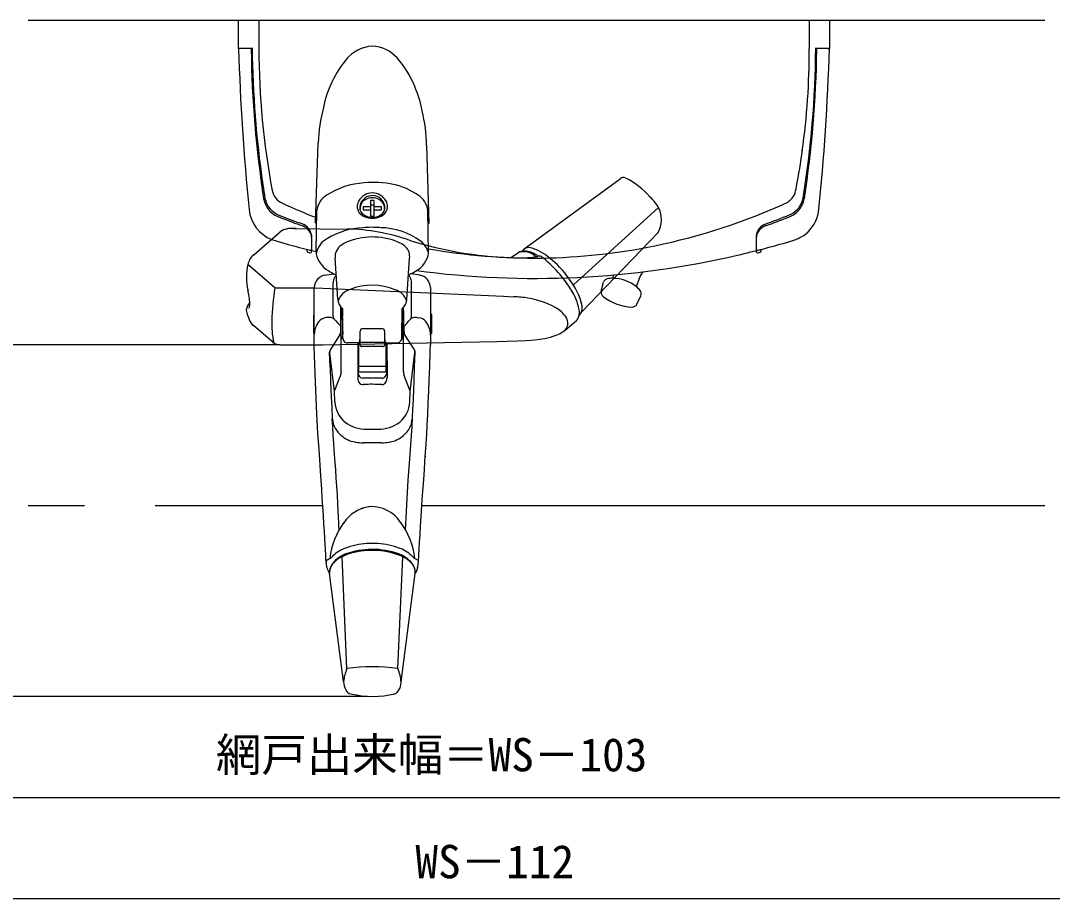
# Model space of a CAD drawing. Units: millimetres, scale not verified. Extents: x -525 to 525, y -783 to 778.
# Drawn here: x -283.6 to -79.3, y 186.1 to 359.9 of the extents above; entities that cross this region are included whole.
import ezdxf
from ezdxf.enums import TextEntityAlignment as Align

# ---------------------------------------------------------------- set-up
doc = ezdxf.new("R2010")
doc.units = ezdxf.units.MM
doc.header["$LTSCALE"] = 4
for name, color, linetype in [('0-3_YKK_12', 2, 'Continuous'), ('0-4_YKK_13', 4, 'Continuous'), ('0-6_YKK_D', 6, 'Continuous'), ('0-8_YSS_K', 3, 'Continuous')]:
    doc.layers.add(name, color=color, linetype=linetype)
doc.styles.add('ＭＳ ゴシック', font='')
doc.styles.get('ＭＳ ゴシック').set_extended_font_data('MS Gothic')

msp = doc.modelspace()

# ---------------------------------------------------------------- linework, layer by layer
at = {"layer": '0-3_YKK_12'}
msp.add_line((-80.755, 359.888), (-282.082, 359.888), dxfattribs=at)
at = {"layer": '0-4_YKK_13'}
for p, q in [((-240.42, 354.388), (-240.42, 359.888)), ((-236.42, 359.888), (-236.42, 354.388)), ((-127.42, 359.888), (-127.42, 354.388)), ((-237.62, 354.388), (-240.42, 354.388)), ((-225.194, 319.81), (-224.644, 335.662)), ((-183.859, 314.713), (-164.867, 328.573)), ((-213.576, 323.342), (-214.276, 323.342)), ((-174.118, 307.554), (-157.228, 322.873)), ((-128.368, 324.71), (-128.392, 324.58)), ((-225.068, 314.236), (-224.93, 322.267)), ((-202.784, 313.867), (-202.921, 322.267)), ((-131.144, 321.508), (-131.309, 321.429)), ((-130.813, 321.275), (-130.68, 321.349)), ((-229.573, 318.757), (-218.909, 318.625)), ((-227.503, 319.507), (-228.348, 319.817)), ((-224.972, 319.811), (-225.194, 319.81)), ((-237.428, 313.512), (-232.192, 318.046)), ((-225.92, 314.348), (-225.92, 316.852)), ((-172.563, 302.101), (-157.301, 317.903)), ((-137.92, 316.864), (-137.92, 316.722)), ((-226.92, 314.597), (-226.92, 314.32)), ((-226.695, 314.03), (-226.294, 313.928)), ((-225.92, 314.219), (-225.92, 314.348)), ((-225.062, 313.708), (-225.059, 313.681)), ((-220.781, 304.729), (-221.297, 312.851)), ((-207.078, 304.679), (-206.554, 312.851)), ((-186.511, 312.984), (-185.027, 313.936)), ((-181.184, 313.348), (-181.693, 313.61)), ((-137.547, 313.928), (-137.146, 314.03)), ((-136.92, 314.32), (-136.92, 314.602)), ((-233.24, 306.998), (-238.561, 311.607)), ((-223.392, 309.473), (-221.571, 309.764)), ((-204.457, 309.472), (-206.253, 309.774)), ((-166.328, 308.856), (-166.076, 309.547)), ((-221.682, 301.306), (-221.68, 307.999)), ((-206.169, 301.306), (-206.169, 307.97)), ((-202.426, 307.016), (-202.426, 295.769)), ((-168.58, 306.311), (-168.126, 308.067)), ((-161.544, 303.742), (-160.758, 305.386)), ((-219.925, 302.939), (-219.926, 297.054)), ((-222.176, 301.073), (-222.987, 301.072)), ((-219.816, 301.311), (-219.925, 301.311)), ((-208.027, 301.311), (-207.926, 301.311)), ((-208.022, 301.311), (-208.023, 301.324)), ((-205.106, 301.073), (-205.675, 301.073)), ((-205.106, 301.073), (-204.772, 301.067)), ((-175.813, 298.554), (-173.515, 300.526)), ((-172.563, 302.101), (-172.965, 301.571)), ((-233.625, 296.185), (-237.445, 299.493)), ((-216.326, 295.652), (-216.326, 298.39)), ((-215.826, 298.927), (-212.026, 298.927)), ((-211.526, 298.39), (-211.525, 295.651)), ((-207.676, 299.363), (-207.671, 298.402)), ((-220.402, 297.596), (-222.231, 294.787)), ((-220.075, 290.36), (-220.075, 296.863)), ((-219.926, 298.311), (-219.771, 298.311)), ((-219.764, 297.045), (-219.8, 298.311)), ((-216.469, 296.676), (-216.483, 296.364)), ((-211.365, 296.342), (-211.383, 296.687)), ((-207.926, 298.311), (-208.073, 298.311)), ((-208.069, 298.291), (-208.068, 298.311)), ((-207.776, 290.36), (-207.776, 296.817)), ((-205.647, 294.828), (-207.423, 297.544)), ((-202.126, 297.911), (-202.426, 297.911)), ((-216.787, 296.061), (-218.762, 296.061)), ((-216.826, 296.061), (-216.826, 289.113)), ((-216.676, 296.086), (-216.676, 290.296)), ((-211.526, 296.13), (-216.326, 296.13)), ((-211.826, 295.332), (-216.026, 295.332)), ((-211.176, 290.296), (-211.176, 296.083)), ((-211.065, 296.061), (-209.09, 296.061)), ((-211.026, 296.061), (-211.025, 289.113)), ((-222.291, 291.273), (-222.393, 294.205)), ((-221.409, 286.436), (-222.36, 294.159)), ((-206.442, 286.436), (-205.492, 294.159)), ((-216.676, 291.441), (-211.176, 291.441)), ((-211.176, 290.296), (-216.676, 290.296)), ((-211.026, 290.412), (-211.025, 290.429)), ((-221.347, 286.712), (-220.177, 289.776)), ((-212.076, 289.097), (-215.826, 289.097)), ((-206.504, 286.712), (-207.673, 289.776)), ((-221.409, 286.436), (-221.347, 286.712)), ((-221.335, 284.373), (-221.409, 286.436)), ((-221.829, 280.968), (-221.857, 281.124)), ((-206.023, 280.968), (-205.994, 281.124)), ((-215.405, 279.01), (-212.731, 279.008)), ((-217.252, 276.415), (-217.451, 276.452)), ((-212.089, 276.262), (-215.762, 276.262)), ((-210.599, 276.415), (-210.4, 276.452)), ((-218.976, 231.575), (-219.936, 253.706)), ((-208.876, 231.575), (-207.915, 253.706)), ((-222.867, 251.454), (-223.068, 252.584)), ((-204.979, 251.449), (-204.783, 252.584)), ((-219.62, 228.988), (-222.407, 250.422)), ((-208.232, 228.95), (-205.444, 250.422))]:
    msp.add_line(p, q, dxfattribs=at)
for points in [[(-123.42, 359.888), (-123.42, 354.388), (-126.215, 354.388)], [(-202.881, 319.811), (-202.668, 319.811), (-203.17, 335.156)], [(-213.576, 322.4), (-212.126, 322.4), (-212.126, 323.006), (-213.576, 323.006), (-213.576, 324.262), (-214.276, 324.262), (-214.276, 323.006), (-215.726, 323.006), (-215.726, 322.4), (-214.276, 322.4)], [(-214.276, 323.006), (-214.276, 321.144), (-213.576, 321.144), (-213.576, 323.006)], [(-137.92, 316.719), (-137.92, 314.369), (-137.92, 314.219)], [(-161.629, 307.146), (-161.005, 308.862), (-160.741, 309.461), (-160.307, 310.155)], [(-233.24, 306.998), (-225.248, 306.972), (-187.942, 305.303), (-185.914, 305.217)], [(-225.426, 298.061), (-225.426, 301.561), (-225.426, 307.016)], [(-178.148, 297.386), (-177.521, 297.604), (-176.888, 297.872), (-176.566, 298.038), (-176.157, 298.297), (-175.813, 298.554), (-175.606, 298.796), (-175.442, 299.046), (-175.315, 299.317), (-175.238, 299.587), (-175.203, 299.875), (-175.214, 300.161), (-175.264, 300.439), (-175.374, 300.77), (-175.507, 301.049), (-175.691, 301.348), (-175.923, 301.654), (-176.275, 302.034), (-176.498, 302.24), (-176.881, 302.555), (-177.186, 302.776), (-177.592, 303.04), (-178.158, 303.363), (-179.294, 303.891), (-180.231, 304.236), (-181.323, 304.557), (-182.298, 304.784), (-183.134, 304.937)], [(-220.176, 298.45), (-220.176, 299.363), (-220.176, 301.689), (-220.148, 303.167)], [(-220.125, 296.857), (-220.132, 297.183), (-220.136, 297.547), (-220.138, 297.971), (-220.14, 298.371), (-220.14, 298.857), (-220.14, 299.189), (-220.139, 299.822), (-220.132, 301.409), (-220.105, 303.109)], [(-219.851, 302.865), (-219.849, 301.791), (-219.846, 301.311)], [(-208.005, 301.311), (-208.004, 301.445), (-208.002, 301.6), (-208.001, 301.811), (-208.001, 302.026), (-208, 302.52), (-207.996, 302.867)], [(-207.926, 302.936), (-207.925, 302.548), (-207.925, 301.311), (-207.926, 299.504), (-207.926, 298.311), (-207.926, 297.054), (-207.926, 297.011)], [(-207.729, 296.811), (-207.71, 299.504), (-207.724, 301.965), (-207.748, 303.126)], [(-223.076, 252.726), (-223.11, 253.323), (-223.152, 254.12), (-223.208, 255.164), (-223.263, 256.156), (-223.342, 257.437), (-223.422, 258.766), (-223.508, 260.139), (-223.622, 261.929), (-223.733, 263.659), (-223.837, 265.23), (-223.962, 267.103), (-224.078, 268.817), (-224.209, 270.732), (-224.359, 272.961), (-224.491, 274.966), (-224.598, 276.642), (-224.693, 278.139), (-224.906, 282.001), (-225.172, 288.322), (-225.418, 295.36), (-225.426, 298.061), (-225.526, 298.061), (-225.526, 301.561), (-225.426, 301.561)], [(-219.836, 301.311), (-219.837, 301.495), (-219.836, 301.682)], [(-219.77, 298.316), (-219.772, 298.657), (-219.777, 299.146), (-219.777, 299.89), (-219.805, 300.861), (-219.815, 301.311)], [(-208.072, 298.291), (-208.073, 298.311), (-208.074, 298.367), (-208.074, 298.498), (-208.074, 298.632), (-208.073, 298.769), (-208.072, 298.897), (-208.071, 299.021), (-208.069, 299.199), (-208.067, 299.388), (-208.062, 299.766), (-208.054, 300.229), (-208.045, 300.666), (-208.036, 301.048), (-208.029, 301.284), (-208.026, 301.323)], [(-202.126, 297.911), (-202.126, 301.711), (-202.426, 301.711)], [(-231.233, 295.671), (-223.823, 295.671), (-189.253, 296.378), (-185.193, 296.473)], [(-185.191, 296.464), (-183.459, 296.533), (-181.703, 296.688), (-180.303, 296.884)], [(-205.987, 281.201), (-205.895, 282.922), (-205.807, 284.763), (-205.714, 287.011), (-205.662, 288.34), (-205.56, 291.273), (-205.458, 294.205), (-205.457, 294.24)], [(-204.773, 252.69), (-204.703, 253.987), (-204.634, 255.333), (-204.561, 256.612), (-204.47, 258.06), (-204.363, 259.808), (-204.244, 261.695), (-204.099, 263.937), (-203.913, 266.739), (-203.76, 268.996), (-203.63, 270.909), (-203.52, 272.528), (-203.446, 273.649), (-203.446, 273.522), (-203.29, 276.057), (-203.168, 277.973), (-203.065, 279.721), (-202.952, 281.865), (-202.845, 284.169), (-202.747, 286.548), (-202.663, 288.747), (-202.568, 291.337), (-202.459, 294.409), (-202.426, 295.769)], [(-222.291, 291.273), (-222.189, 288.34), (-222.072, 285.376), (-221.979, 283.377), (-221.857, 281.124)], [(-206.516, 284.373), (-206.442, 286.436), (-206.504, 286.712)], [(-220.496, 259.059), (-220.537, 259.808), (-220.575, 260.56), (-220.627, 261.559), (-220.691, 262.801), (-220.763, 264.172), (-220.861, 265.947), (-220.965, 267.702), (-221.068, 269.299), (-221.18, 270.937), (-221.288, 272.419), (-221.403, 273.953), (-221.565, 276.062), (-221.696, 277.781), (-221.78, 279.455), (-221.854, 281.103)], [(-207.356, 258.964), (-207.165, 262.697), (-207.027, 265.271), (-206.812, 268.862), (-206.447, 273.951), (-206.155, 277.781), (-206.071, 279.455), (-205.988, 281.173)]]:
    msp.add_lwpolyline(points, dxfattribs=at)
for centre, radius, start, end in [((210.307, 367.78), 450.926, 181.70183, 185.76277), ((-237.625, 354.088), 0.3, 89.13177, 179.93816), ((-29.921, 356.676), 208.02, 180.71263, 188.85765), ((-31.165, 356.915), 206.582, 180.70076, 188.15072), ((-78.815, 355.069), 157.607, 180.24748, 190.54119), ((-213.552, 347.723), 7.125, 92.96322, 141.76008), ((-214.216, 347.95), 6.896, 41.20227, 87.54694), ((-260.224, 353.255), 132.808, 351.71611, 0.48879), ((-321.044, 355.988), 194.942, 350.78163, 359.52987), ((-333.573, 356.633), 207.673, 351.15773, 359.29805), ((-126.216, 354.088), 0.3, 341.02945, 90.90299), ((-559.269, 366.947), 436.029, 354.0803, 358.34951), ((-123.728, 354.088), 0.3, 359.98926, 88.44884), ((-202.345, 338.387), 21.709, 139.69271, 168.53901), ((-222.013, 340.586), 17.618, 20.79884, 42.5176), ((-225.741, 337.951), 22.068, 10.70377, 23.75796), ((-190.145, 334.244), 34.529, 165.82302, 177.64679), ((-236.188, 334.413), 33.026, 1.28898, 13.36951), ((-50.494, 354.681), 187.131, 185.96683, 189.22032), ((-229.275, 346.631), 101.261, 348.80715, 352.99179), ((-214.692, 312.643), 15.138, 93.28631, 123.25481), ((-213.608, 309.608), 18.253, 77.66017, 96.13864), ((-212.496, 314.542), 13.196, 54.63254, 77.79816), ((-164.209, 327.79), 1.022, 63.4129, 130.04515), ((-171.24, 314.024), 16.481, 41.48105, 62.99962), ((-135.662, 327.615), 5.755, 337.42539, 353.32502), ((-230.294, 326.95), 3.541, 191.63763, 245.72424), ((-220.732, 321.722), 4.233, 122.28243, 172.61205), ((-213.931, 322.653), 3.104, 90.14922, 150.71251), ((-213.922, 322.719), 2.515, 9.84675, 164.14525), ((-213.921, 322.653), 3.104, 29.28749, 89.85078), ((-206.921, 321.85), 4.021, 5.94499, 59.14226), ((-165.847, 317.633), 10.087, 31.30055, 46.42477), ((-133.772, 327.187), 3.86, 300.93975, 332.51074), ((-230.63, 325.542), 4.913, 190.52238, 253.55072), ((-230.681, 325.672), 4.631, 192.16143, 249.71062), ((-187.425, 419.854), 105.858, 245.24581, 249.12996), ((-214.175, 322.95), 2.749, 153.60371, 179.80112), ((-213.766, 323.21), 3.168, 184.47868, 190.75625), ((-214.777, 322.87), 1.654, 161.07986, 229.18843), ((-214.319, 322.624), 2.053, 116.88843, 181.23601), ((-213.895, 322.116), 2.702, 61.0144, 120.02852), ((-213.641, 322.609), 2.147, 353.47219, 60.56318), ((-213.11, 322.885), 1.687, 301.85835, 8.31396), ((-212.963, 323.067), 2.039, 305.39611, 357.05823), ((-213.676, 322.95), 2.749, 0.19888, 26.39629), ((-182.114, 433.372), 120.508, 281.54804, 294.68469), ((-162.334, 320.463), 5.646, 333.03884, 25.26522), ((-133.122, 325.651), 4.59, 295.52661, 348.78869), ((-133.078, 325.473), 4.77, 300.17059, 349.21271), ((-231.325, 323.137), 7.044, 185.1106, 249.12926), ((-94.578, 674.179), 378.77, 248.65508, 249.31866), ((-185.982, 438.328), 126.195, 248.60329, 250.68671), ((-214.777, 323.132), 2.164, 193.71523, 238.76643), ((-214.065, 323.708), 2.746, 224.43853, 272.97482), ((-213.943, 324.662), 3.903, 238.78866, 265.30335), ((-213.772, 323.664), 2.702, 266.81766, 305.07128), ((-213.694, 324.014), 3.234, 271.56725, 306.05599), ((-215.471, 534.339), 228.94, 290.24075, 291.56841), ((-142.381, 346.367), 27.631, 290.14651, 294.75046), ((-132.618, 323.19), 7.157, 308.91929, 350.24858), ((-229.389, 310.367), 8.392, 87.33305, 100.46617), ((-228.685, 316.642), 2.766, 1.84416, 69.56946), ((-228.803, 316.933), 2.884, 358.38787, 63.13434), ((-215.213, 304.382), 14.502, 92.30093, 121.51192), ((-214.015, 300.441), 18.517, 85.1592, 95.51645), ((-213.986, 326.999), 6.233, 267.45609, 274.66438), ((-212.574, 304.841), 14.051, 54.24166, 88.84113), ((-135.093, 316.961), 2.829, 114.47711, 181.96796), ((-135.131, 316.627), 2.791, 111.51548, 178.16261), ((-477.544, 1257.58), 998.528, 289.99339, 290.19322), ((-230.31, 315.56), 3.118, 98.93665, 127.12597), ((-220.88, 312.941), 4.258, 116.6904, 169.36916), ((-214.015, 300.441), 18.517, 118.2964, 119.25537), ((-219.741, 278.888), 39.747, 70.72247, 88.80112), ((-213.926, 303.865), 13.183, 65.20283, 110.36789), ((-133.281, 324.62), 8.694, 283.31367, 306.39412), ((-191.864, 451.595), 141.412, 252.73447, 256.41654), ((-226.22, 314.734), 0.3, 257.96479, 358.71322), ((-218.664, 313.167), 2.652, 121.12951, 186.83328), ((-217.371, 312.15), 4.231, 105.66678, 129.0214), ((-209.846, 312.674), 3.475, 22.05095, 65.34601), ((-184.206, 387.317), 74.369, 252.46022, 268.22389), ((-207.468, 312.468), 4.888, 16.63634, 50.57067), ((-181.915, 431.419), 118.554, 259.85715, 281.6427), ((-182.98, 313.494), 1.466, 75.70535, 147.97788), ((-185.068, 305.875), 9.366, 48.75062, 74.84042), ((-181.462, 487), 178.059, 282.93533, 286.36992), ((-137.62, 314.734), 0.3, 180, 283.67405), ((-235.427, 311.031), 3.187, 128.89102, 169.58725), ((-226.607, 314.331), 0.314, 178.10566, 253.74306), ((-226.221, 314.219), 0.3, 255.87795, 0.23738), ((-223.271, 313.993), 1.814, 172.28103, 189.0211), ((-220.088, 314.781), 5.092, 192.47998, 239.50529), ((-209.648, 313.221), 3.116, 353.18859, 14.08029), ((-207.679, 314.676), 4.961, 299.69523, 350.62223), ((-181.792, 486.258), 177.409, 262.42397, 283.08428), ((-184.687, 337.462), 24.546, 265.73854, 278.25579), ((-184.034, 312.687), 1.596, 88.3698, 128.4771), ((-183.96, 310.777), 3.366, 51.84052, 107.24554), ((-184.076, 309.728), 4.555, 58.45665, 89.47052), ((-180.846, 315.214), 2.068, 239.97792, 261.18171), ((-180.863, 313.996), 0.722, 243.61492, 271.34554), ((-180.895, 312.246), 1.028, 35.07789, 88.23491), ((-195.755, 293.499), 24.91, 29.62623, 50.8749), ((-190.419, 298.036), 18.824, 34.79987, 52.23731), ((-137.62, 314.219), 0.3, 180.06874, 284.16262), ((-137.221, 314.321), 0.3, 284.40057, 359.96204), ((-228.243, 309.067), 10.626, 166.1733, 194.1577), ((-222.897, 306.993), 2.529, 96.91709, 179.46262), ((-218.204, 316.696), 7.724, 234.66382, 248.00826), ((-219.503, 308.027), 2.178, 153.60168, 180.7276), ((-220.34, 308.292), 1.317, 124.01733, 147.07522), ((-207.049, 308.806), 0.67, 19.44425, 64.6978), ((-209.07, 315.719), 6.587, 290.59322, 306.13475), ((-208.818, 307.922), 2.646, 1.85937, 24.76319), ((-204.931, 307.012), 2.506, 0.10292, 81.51399), ((-185.869, 300.226), 13.86, 13.29978, 37.82311), ((-167.158, 307.818), 1, 97.90864, 165.52754), ((-166.202, 300.274), 8.604, 90.78376, 97.29889), ((-166.31, 301.595), 7.26, 49.88386, 90.13918), ((-251.138, 303.362), 12.969, 3.1465, 14.1278), ((-173.785, 298.107), 60.116, 171.49437, 177.8366), ((-217.231, 303.134), 3.694, 107.22427, 161.18233), ((-213.938, 295.515), 11.98, 67.87654, 111.48142), ((-210.436, 303.293), 3.47, 17.45934, 73.09591), ((-165.205, 302.77), 5.672, 41.31704, 50.8241), ((-161.661, 305.817), 1, 334.47246, 44.25677), ((-218.18, 304.863), 2.604, 182.76086, 229.87192), ((-209.67, 304.852), 2.597, 310.02082, 357.00193), ((-186.537, 285.052), 20.174, 80.28652, 88.22889), ((-184.01, 300.423), 11.28, 11.69437, 32.49667), ((-167.6, 306.058), 1.012, 166.70092, 232.95548), ((-162.03, 313.354), 10.191, 232.67198, 267.42257), ((-236.952, 302.745), 1.95, 183.33873, 190.70989), ((-236.252, 302.226), 2.677, 136.33059, 171.29307), ((-240.489, 303.869), 2.309, 336.67414, 5.09132), ((-175.713, 302.14), 2.806, 339.803, 11.70058), ((-175.2, 303.136), 2.833, 338.58362, 5.6372), ((-162.436, 304.157), 0.985, 266.96653, 335.0703), ((-226.916, 305.301), 12.303, 193.72507, 201.94823), ((-235.773, 301.639), 2.72, 200.13307, 232.09265), ((-217.067, 299.851), 16.8, 177.17498, 193.07953), ((-222.764, 298.715), 2.371, 96.89876, 152.11233), ((-222.21, 299.961), 1.113, 47.99601, 88.2659), ((-220.926, 301.314), 0.754, 180.60468, 224.31642), ((-213.188, 306.984), 10.34, 216.81876, 227.48356), ((-224.572, 301.343), 4.757, 359.61495, 4.0892), ((-216.621, 308.763), 12.976, 313.57946, 321.54617), ((-207.152, 301.396), 0.987, 314.66933, 354.77499), ((-205.654, 300.032), 1.042, 91.12193, 140.50342), ((-204.977, 298.966), 2.111, 38.65709, 84.44929), ((-174.304, 301.529), 1.277, 308.18329, 343.71727), ((-221.061, 297.668), 4.364, 145.16605, 178.4804), ((-221.869, 298.441), 1.693, 330.13824, 0.30269), ((-215.826, 298.427), 0.5, 90, 180), ((-212.024, 298.427), 0.5, 355.78511, 90.13196), ((-205.946, 298.438), 1.727, 180.88883, 210.97288), ((-206.578, 297.699), 4.153, 359.4306, 38.49619), ((-220.122, 297.053), 0.196, 269.30028, 1.14317), ((-205.825, 298.61), 13.97, 181.2267, 182.92511), ((-250.543, 298.169), 30.773, 359.49262, 0.26346), ((-218.751, 297.077), 1.016, 178.33082, 269.37423), ((-216.774, 296.355), 0.291, 269.82109, 1.51358), ((-216.29, 296.624), 0.186, 101.03503, 164.25939), ((-211.568, 296.617), 0.194, 18.07808, 77.42674), ((-211.066, 296.361), 0.3, 180.2729, 270.34758), ((-209.056, 297.033), 0.965, 268.60949, 359.27887), ((-311.322, 300.912), 103.304, 357.80505, 358.55741), ((-207.726, 297.011), 0.2, 175.967, 268.93971), ((-181.535, 307.036), 10.227, 276.91785, 289.33508), ((-232.214, 298.203), 2.463, 235.04548, 263.93861), ((-231.235, 304.888), 9.217, 262.27553, 270.0121), ((-221.426, 294.252), 0.969, 143.55976, 182.74306), ((-221.398, 294.289), 0.971, 149.12902, 187.71056), ((-216.016, 295.642), 0.31, 177.98905, 268.23319), ((-211.828, 295.635), 0.303, 270.37979, 3.31734), ((-206.508, 294.226), 1.05, 0.7756, 34.99232), ((-206.484, 294.281), 1, 352.98574, 33.17795), ((-221.937, 290.386), 1.862, 340.88072, 0.7939), ((-215.131, 290.445), 1.694, 180.54007, 211.82675), ((-212.635, 290.423), 1.609, 321.81792, 359.63027), ((-205.915, 290.386), 1.862, 179.2061, 199.11928), ((-214.991, 289.14), 1.835, 175.50889, 208.95102), ((-215.828, 288.694), 0.879, 208.39472, 278.87331), ((-215.794, 289.985), 0.889, 208.69733, 267.98363), ((-212.037, 289.886), 0.79, 267.14017, 296.6902), ((-212.032, 288.724), 0.905, 269.46566, 333.13899), ((-212.132, 290.06), 0.989, 298.49899, 324.4397), ((-212.969, 289.167), 1.944, 333.81114, 1.38276), ((-213.924, 253.169), 34.701, 86.93729, 92.92035), ((-215.998, 284.55), 5.33, 181.90475, 231.16262), ((-211.843, 284.55), 5.33, 308.83738, 358.09525), ((-217.295, 281.334), 4.548, 184.61846, 232.01356), ((-215.23, 285.728), 6.722, 232.45365, 271.67849), ((-212.611, 285.728), 6.722, 268.32151, 307.54635), ((-210.556, 281.334), 4.548, 307.98644, 355.38154), ((-216.339, 282.06), 5.717, 228.94047, 258.78237), ((-215.07, 290.379), 14.133, 261.11556, 267.12956), ((-212.782, 290.379), 14.133, 272.87044, 278.88444), ((-211.512, 282.06), 5.717, 281.21763, 311.05953), ((-213.634, 256.541), 7.128, 97.65788, 146.5772), ((-213.934, 257.81), 5.843, 68.59227, 114.96267), ((-214.207, 256.541), 7.128, 33.4228, 70.27182), ((-207.642, 251.768), 14.772, 143.84574, 173.7047), ((-220.199, 251.768), 14.772, 6.2953, 36.15426), ((-216.269, 247.605), 8.385, 103.94165, 125.70126), ((-214.371, 243.104), 13.233, 88.04831, 107.22412), ((-213.47, 243.104), 13.233, 72.77588, 91.95169), ((-211.571, 247.605), 8.385, 54.29874, 76.05835), ((-223.267, 254.991), 1.86, 295.35381, 303.4599), ((-223.201, 254.874), 1.726, 303.85629, 318.65586), ((-217.074, 248.624), 6.043, 105.28166, 143.73956), ((-216.781, 247.661), 6.843, 106.98546, 138.53866), ((-541.437, 602.889), 473.297, 312.46336, 312.58537), ((-213.926, 239.65), 15.344, 69.00703, 108.44514), ((-213.961, 239.633), 15.55, 67.76079, 107.61826), ((-211.059, 247.661), 6.843, 41.46134, 73.01454), ((-210.666, 248.718), 5.906, 36.10157, 63.98911), ((113.596, 602.889), 473.297, 227.41463, 227.53664), ((-204.639, 254.874), 1.726, 221.34414, 236.14371), ((-204.574, 254.991), 1.86, 236.5401, 244.64619), ((-222.55, 252.681), 0.527, 118.64041, 190.56298), ((-220.361, 251.952), 2.555, 191.11171, 216.78306), ((-225.47, 258.835), 6.286, 295.10981, 298.3932), ((-219.607, 250.586), 2.815, 145.23222, 183.34045), ((-219.597, 250.586), 2.815, 145.23222, 183.34045), ((-208.244, 250.586), 2.815, 356.65955, 34.76778), ((-208.126, 250.688), 2.695, 0.27735, 33.59123), ((-207.515, 251.978), 2.591, 323.08704, 352.20277), ((-202.371, 258.835), 6.286, 241.6068, 244.89019), ((-205.291, 252.681), 0.527, 349.43702, 61.35959), ((-212.01, 228.416), 7.631, 155.52364, 175.70316), ((-213.925, 196.442), 35.494, 81.82315, 98.18098), ((-216.197, 228.395), 7.982, 3.28317, 23.48157), ((-215.655, 229.2), 3.972, 183.06142, 207.71551), ((-211.245, 228.931), 3.018, 326.8514, 358.50656), ((-217.979, 227.831), 1.284, 204.30576, 260.63944), ((-209.847, 227.768), 1.229, 278.1767, 337.2336), ((-213.905, 245.148), 19.072, 256.92811, 283.46293)]:
    msp.add_arc(centre, radius, start, end, dxfattribs=at)
for centre, major_axis, ratio, start_param, end_param in [((-219.832, 301.675), (0, -0.0537), 0.079173, 1.7015705, 4.5816148), ((-208.025, 301.324), (0, 0.0132), 0.113308, 4.636778, 7.9295926), ((-219.774, 297.896), (0, -0.0138), 0.185519, 4.712389, 7.8539816)]:
    msp.add_ellipse(centre, major_axis=major_axis, ratio=ratio, start_param=start_param, end_param=end_param, dxfattribs=at)
msp.add_ellipse((-208.071, 298.291), major_axis=(0, -0.00613), ratio=0.244872, dxfattribs=at)
at = {"layer": '0-6_YKK_D'}
for p, q in [((-232.235, 295.671), (-462, 295.671)), ((-214.905, 226.076), (-482, 226.076)), ((-361.5, 206.076), (0.5, 206.076)), ((-357, 186.076), (-4.053, 186.076))]:
    msp.add_line(p, q, dxfattribs=at)
at = {"layer": '0-8_YSS_K'}
for p, q in [((-282.082, 263.888), (-270.923, 263.888)), ((-256.925, 263.888), (-223.749, 263.888)), ((-204.103, 263.888), (-80.755, 263.888))]:
    msp.add_line(p, q, dxfattribs=at)

# ---------------------------------------------------------------- texts
at = {"layer": '0-6_YKK_D', "style": 'ＭＳ ゴシック'}
for s, p in [('網戸出来幅＝WS－103', (-244.906, 209.252)), ('WS－112', (-205.404, 188.076))]:
    msp.add_text(s, height=6.598, dxfattribs=at).set_placement(p, align=Align.BOTTOM_LEFT)

doc.saveas('drawing.dxf')
